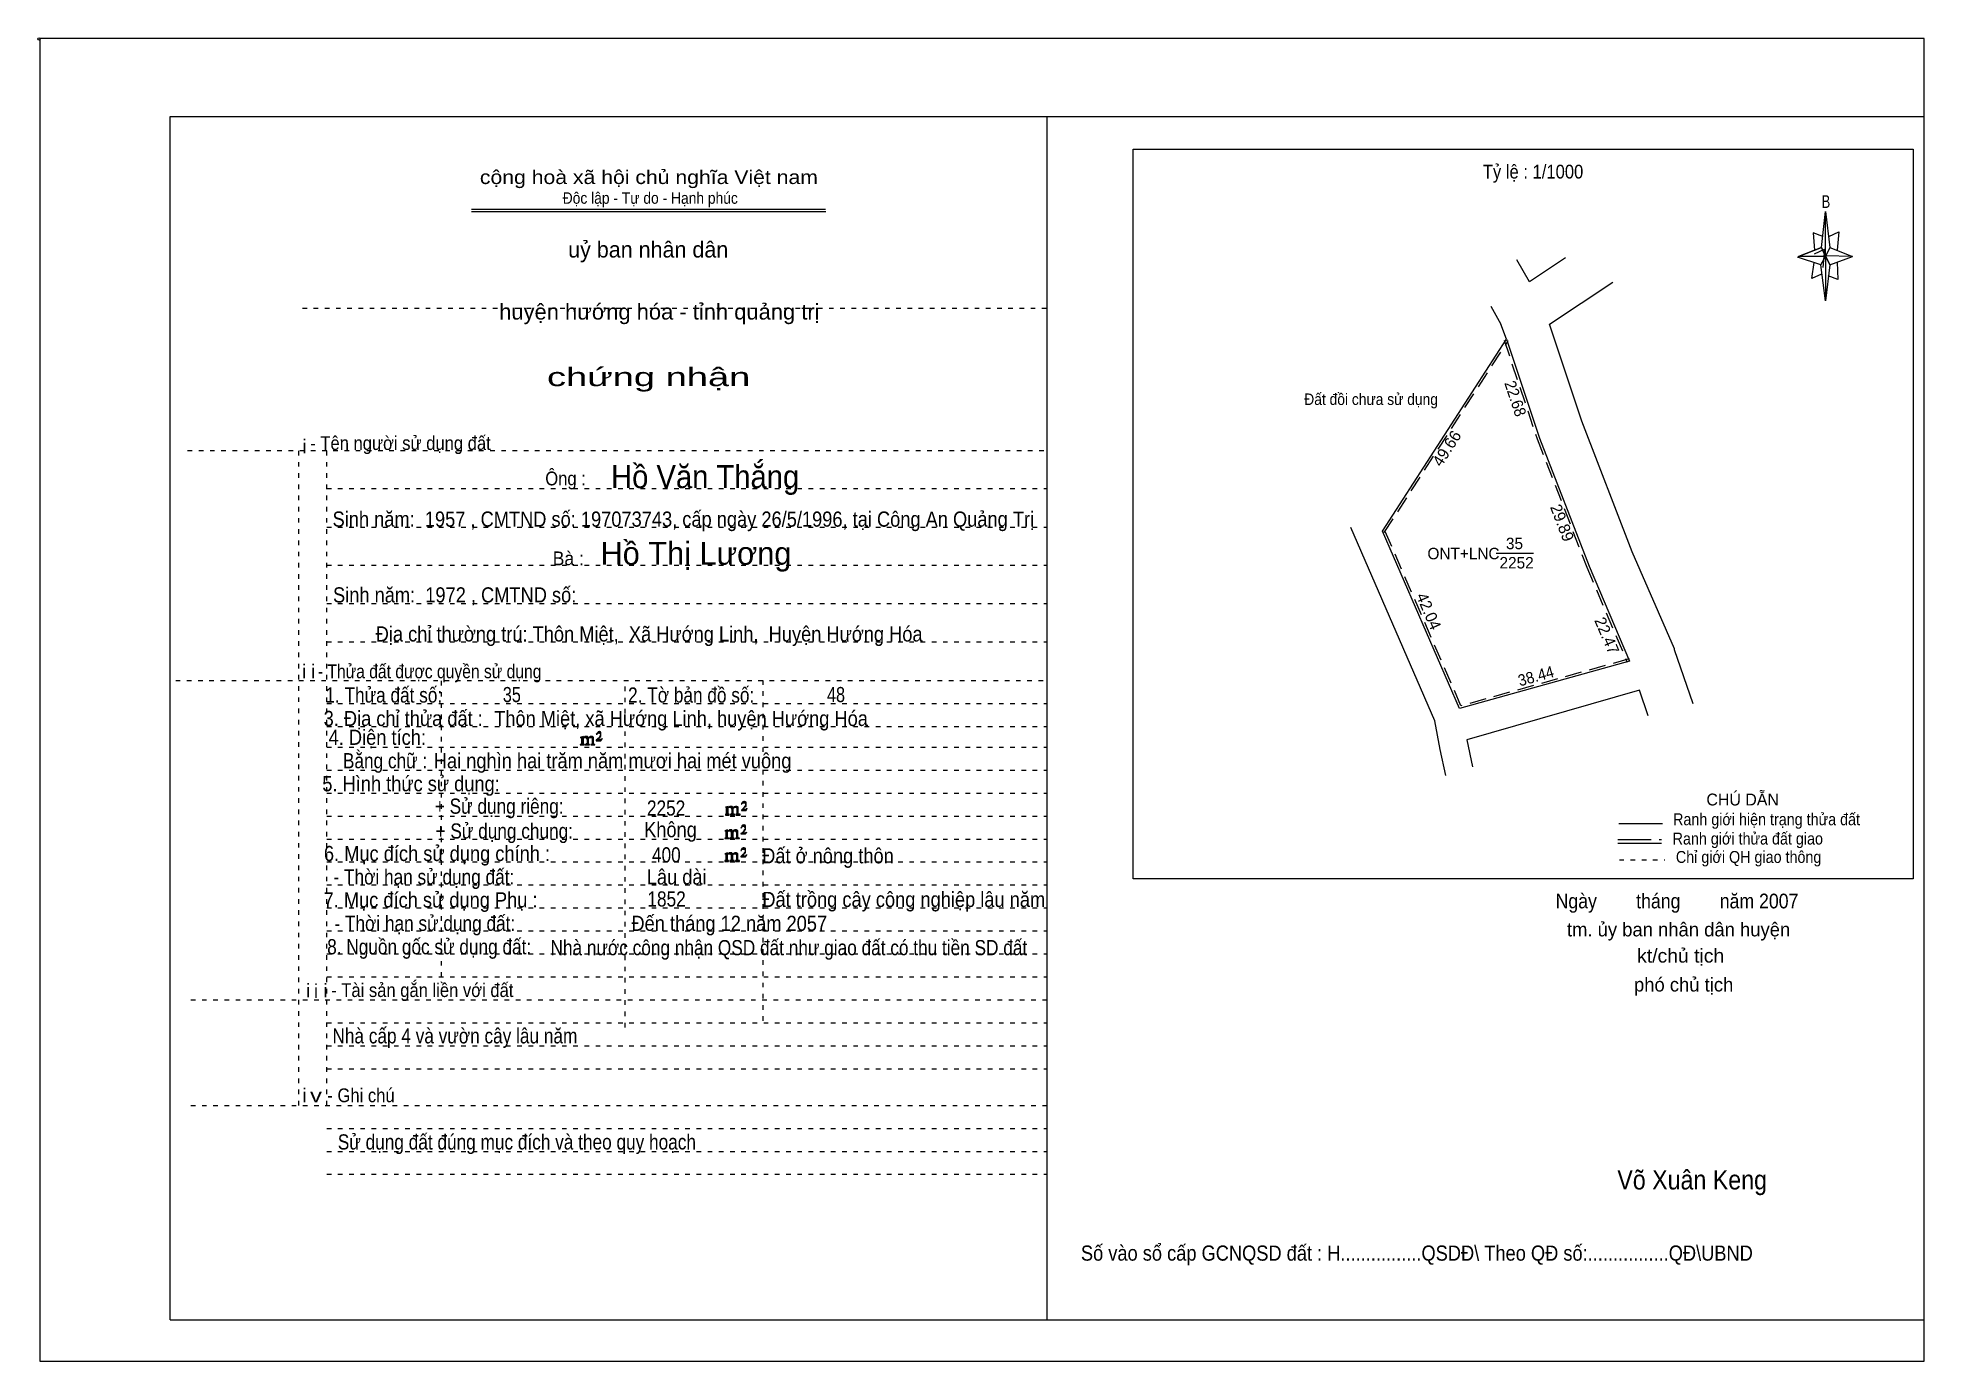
# Model space of a CAD drawing. Header units: centimetres. Extents: x -1.6 to 39.5, y -3.3 to 25.5.
import ezdxf
from ezdxf.enums import TextEntityAlignment as Align

# ---------------------------------------------------------------- set-up
doc = ezdxf.new("R2010")
doc.units = ezdxf.units.CM
doc.header["$LTSCALE"] = 0.12
for name, pattern in [('DOTTED', [1.5, 0.3, -1.2]), ('LONG_DASHED', [7.5, 6, -1.5]), ('MEDIUM_DASHED', [4.5, 3, -1.5])]:
    doc.linetypes.add(name, pattern=pattern)
for name, color, linetype, lineweight in [('1', 7, 'DOTTED', 13), ('10', 7, 'Continuous', 13), ('13', 7, 'Continuous', 13), ('4', 7, 'Continuous', 13), ('5', 7, 'Continuous', 13), ('50', 7, 'Continuous', 13)]:
    doc.layers.add(name, color=color, linetype=linetype, lineweight=lineweight)
doc.layers.add('30', color=7, linetype='Continuous')

msp = doc.modelspace()

# ---------------------------------------------------------------- hatches: boundary and pattern name
at = {"layer": '50'}
for points in [[(10.27, 10.13), (10.27, 10.12), (10.27, 10.11), (10.25, 10.11), (10.24, 10.11), (10.24, 10.1), (10.33, 10.1), (10.33, 10.11), (10.32, 10.11), (10.31, 10.11), (10.31, 10.12), (10.31, 10.13), (10.31, 10.24), (10.31, 10.25), (10.32, 10.26), (10.34, 10.26), (10.35, 10.26), (10.36, 10.26), (10.37, 10.25), (10.39, 10.22), (10.39, 10.13), (10.37, 10.12), (10.37, 10.11), (10.36, 10.11), (10.35, 10.11), (10.35, 10.1), (10.44, 10.1), (10.44, 10.11), (10.43, 10.11), (10.42, 10.11), (10.42, 10.12), (10.42, 10.13), (10.42, 10.24), (10.44, 10.26), (10.45, 10.26), (10.46, 10.26), (10.49, 10.26), (10.49, 10.25), (10.5, 10.24), (10.5, 10.22), (10.5, 10.13), (10.5, 10.12), (10.49, 10.11), (10.49, 10.11), (10.47, 10.11), (10.47, 10.1), (10.56, 10.1), (10.56, 10.11), (10.55, 10.11), (10.54, 10.11), (10.53, 10.12), (10.53, 10.13), (10.53, 10.2), (10.53, 10.25), (10.53, 10.26), (10.52, 10.27), (10.5, 10.28), (10.47, 10.28), (10.46, 10.28), (10.44, 10.27), (10.41, 10.25), (10.41, 10.26), (10.4, 10.28), (10.39, 10.28), (10.37, 10.28), (10.35, 10.28), (10.34, 10.28), (10.32, 10.26), (10.31, 10.26), (10.31, 10.25), (10.31, 10.25), (10.31, 10.26), (10.31, 10.28), (10.24, 10.26), (10.24, 10.26), (10.25, 10.26), (10.27, 10.25), (10.27, 10.24), (10.27, 10.23)], [(10.69, 10.19), (10.72, 10.24), (10.72, 10.24), (10.71, 10.22), (10.69, 10.22), (10.68, 10.22), (10.63, 10.22), (10.66, 10.26), (10.67, 10.27), (10.69, 10.28), (10.69, 10.3), (10.69, 10.32), (10.69, 10.34), (10.69, 10.35), (10.69, 10.37), (10.68, 10.38), (10.67, 10.38), (10.66, 10.39), (10.65, 10.39), (10.63, 10.38), (10.63, 10.38), (10.62, 10.37), (10.61, 10.35), (10.59, 10.33), (10.61, 10.33), (10.61, 10.35), (10.62, 10.35), (10.63, 10.36), (10.65, 10.36), (10.66, 10.36), (10.67, 10.35), (10.68, 10.35), (10.68, 10.32), (10.68, 10.3), (10.66, 10.28), (10.66, 10.26), (10.65, 10.25), (10.59, 10.2), (10.59, 10.19)], [(13.42, 8.61), (13.42, 8.6), (13.42, 8.59), (13.41, 8.59), (13.4, 8.59), (13.4, 8.57), (13.48, 8.57), (13.48, 8.59), (13.47, 8.59), (13.46, 8.59), (13.46, 8.6), (13.46, 8.61), (13.46, 8.72), (13.46, 8.73), (13.47, 8.74), (13.5, 8.74), (13.51, 8.74), (13.52, 8.74), (13.53, 8.73), (13.54, 8.69), (13.54, 8.61), (13.53, 8.6), (13.53, 8.59), (13.52, 8.59), (13.51, 8.59), (13.51, 8.57), (13.6, 8.57), (13.6, 8.59), (13.58, 8.59), (13.57, 8.59), (13.57, 8.6), (13.57, 8.61), (13.57, 8.72), (13.6, 8.74), (13.61, 8.74), (13.62, 8.74), (13.64, 8.74), (13.64, 8.73), (13.65, 8.72), (13.65, 8.69), (13.65, 8.61), (13.65, 8.6), (13.64, 8.59), (13.64, 8.59), (13.63, 8.59), (13.63, 8.57), (13.72, 8.57), (13.72, 8.59), (13.7, 8.59), (13.69, 8.59), (13.68, 8.6), (13.68, 8.61), (13.68, 8.68), (13.68, 8.73), (13.68, 8.74), (13.67, 8.75), (13.65, 8.76), (13.63, 8.76), (13.62, 8.76), (13.6, 8.75), (13.56, 8.73), (13.56, 8.74), (13.55, 8.76), (13.54, 8.76), (13.53, 8.76), (13.51, 8.76), (13.5, 8.76), (13.47, 8.74), (13.46, 8.74), (13.46, 8.73), (13.46, 8.73), (13.46, 8.74), (13.46, 8.76), (13.4, 8.74), (13.4, 8.74), (13.41, 8.74), (13.42, 8.73), (13.42, 8.72), (13.42, 8.71)], [(13.85, 8.67), (13.87, 8.72), (13.87, 8.72), (13.86, 8.69), (13.85, 8.69), (13.84, 8.69), (13.78, 8.69), (13.82, 8.74), (13.83, 8.75), (13.85, 8.76), (13.85, 8.78), (13.85, 8.79), (13.85, 8.82), (13.85, 8.83), (13.85, 8.85), (13.84, 8.86), (13.83, 8.86), (13.82, 8.87), (13.8, 8.87), (13.78, 8.86), (13.78, 8.86), (13.77, 8.85), (13.76, 8.83), (13.75, 8.81), (13.76, 8.81), (13.76, 8.83), (13.77, 8.83), (13.78, 8.84), (13.8, 8.84), (13.82, 8.84), (13.83, 8.83), (13.84, 8.83), (13.84, 8.79), (13.84, 8.78), (13.82, 8.76), (13.82, 8.74), (13.8, 8.73), (13.75, 8.68), (13.75, 8.67)], [(13.41, 8.09), (13.41, 8.08), (13.41, 8.07), (13.4, 8.07), (13.39, 8.07), (13.39, 8.06), (13.48, 8.06), (13.48, 8.07), (13.47, 8.07), (13.45, 8.07), (13.45, 8.08), (13.45, 8.09), (13.45, 8.2), (13.45, 8.21), (13.47, 8.23), (13.49, 8.23), (13.5, 8.23), (13.51, 8.23), (13.52, 8.21), (13.53, 8.18), (13.53, 8.09), (13.52, 8.08), (13.52, 8.07), (13.51, 8.07), (13.5, 8.07), (13.5, 8.06), (13.59, 8.06), (13.59, 8.07), (13.58, 8.07), (13.57, 8.07), (13.57, 8.08), (13.57, 8.09), (13.57, 8.2), (13.59, 8.23), (13.6, 8.23), (13.61, 8.23), (13.63, 8.23), (13.63, 8.21), (13.64, 8.2), (13.64, 8.18), (13.64, 8.09), (13.64, 8.08), (13.63, 8.07), (13.63, 8.07), (13.62, 8.07), (13.62, 8.06), (13.71, 8.06), (13.71, 8.07), (13.7, 8.07), (13.69, 8.07), (13.67, 8.08), (13.67, 8.09), (13.67, 8.17), (13.67, 8.21), (13.67, 8.23), (13.66, 8.24), (13.64, 8.25), (13.62, 8.25), (13.61, 8.25), (13.59, 8.24), (13.55, 8.21), (13.55, 8.23), (13.54, 8.25), (13.53, 8.25), (13.52, 8.25), (13.5, 8.25), (13.49, 8.25), (13.47, 8.23), (13.45, 8.23), (13.45, 8.21), (13.45, 8.21), (13.45, 8.23), (13.45, 8.25), (13.39, 8.23), (13.39, 8.23), (13.4, 8.23), (13.41, 8.21), (13.41, 8.2), (13.41, 8.19)], [(13.84, 8.16), (13.86, 8.2), (13.86, 8.2), (13.85, 8.18), (13.84, 8.18), (13.83, 8.18), (13.77, 8.18), (13.81, 8.23), (13.82, 8.24), (13.84, 8.25), (13.84, 8.27), (13.84, 8.28), (13.84, 8.3), (13.84, 8.31), (13.84, 8.34), (13.83, 8.35), (13.82, 8.35), (13.81, 8.36), (13.8, 8.36), (13.77, 8.35), (13.77, 8.35), (13.76, 8.34), (13.75, 8.31), (13.74, 8.29), (13.75, 8.29), (13.75, 8.31), (13.76, 8.31), (13.77, 8.33), (13.8, 8.33), (13.81, 8.33), (13.82, 8.31), (13.83, 8.31), (13.83, 8.28), (13.83, 8.27), (13.81, 8.25), (13.81, 8.23), (13.8, 8.21), (13.74, 8.17), (13.74, 8.16)], [(13.84, 7.66), (13.86, 7.71), (13.86, 7.71), (13.85, 7.68), (13.84, 7.68), (13.83, 7.68), (13.77, 7.68), (13.81, 7.73), (13.82, 7.74), (13.84, 7.75), (13.84, 7.77), (13.84, 7.78), (13.84, 7.81), (13.84, 7.82), (13.84, 7.84), (13.83, 7.85), (13.82, 7.85), (13.81, 7.86), (13.79, 7.86), (13.77, 7.85), (13.77, 7.85), (13.76, 7.84), (13.75, 7.82), (13.74, 7.8), (13.75, 7.8), (13.75, 7.82), (13.76, 7.82), (13.77, 7.83), (13.79, 7.83), (13.81, 7.83), (13.82, 7.82), (13.83, 7.82), (13.83, 7.78), (13.83, 7.77), (13.81, 7.75), (13.81, 7.73), (13.79, 7.72), (13.74, 7.67), (13.74, 7.66)], [(13.41, 7.6), (13.41, 7.59), (13.41, 7.58), (13.4, 7.58), (13.39, 7.58), (13.39, 7.56), (13.47, 7.56), (13.47, 7.58), (13.46, 7.58), (13.45, 7.58), (13.45, 7.59), (13.45, 7.6), (13.45, 7.71), (13.45, 7.72), (13.46, 7.73), (13.49, 7.73), (13.5, 7.73), (13.51, 7.73), (13.52, 7.72), (13.53, 7.68), (13.53, 7.6), (13.52, 7.59), (13.52, 7.58), (13.51, 7.58), (13.5, 7.58), (13.5, 7.56), (13.59, 7.56), (13.59, 7.58), (13.57, 7.58), (13.56, 7.58), (13.56, 7.59), (13.56, 7.6), (13.56, 7.71), (13.59, 7.73), (13.6, 7.73), (13.61, 7.73), (13.63, 7.73), (13.63, 7.72), (13.64, 7.71), (13.64, 7.68), (13.64, 7.6), (13.64, 7.59), (13.63, 7.58), (13.63, 7.58), (13.62, 7.58), (13.62, 7.56), (13.71, 7.56), (13.71, 7.58), (13.69, 7.58), (13.68, 7.58), (13.67, 7.59), (13.67, 7.6), (13.67, 7.67), (13.67, 7.72), (13.67, 7.73), (13.66, 7.74), (13.64, 7.75), (13.62, 7.75), (13.61, 7.75), (13.59, 7.74), (13.55, 7.72), (13.55, 7.73), (13.54, 7.75), (13.53, 7.75), (13.52, 7.75), (13.5, 7.75), (13.49, 7.75), (13.46, 7.73), (13.45, 7.73), (13.45, 7.72), (13.45, 7.72), (13.45, 7.73), (13.45, 7.75), (13.39, 7.73), (13.39, 7.73), (13.4, 7.73), (13.41, 7.72), (13.41, 7.71), (13.41, 7.7)]]:
    msp.add_hatch(color=256, dxfattribs=at).paths.add_polyline_path(points)

# ---------------------------------------------------------------- linework, layer by layer
at = {"layer": '1', "linetype": 'Continuous'}
for p, q in [((1.31, -2.42), (1.31, 23.78)), ((1.31, 23.78), (39.51, 23.78)), ((20.41, -2.42), (20.41, 23.78)), ((39.51, -2.42), (39.51, 23.78)), ((7.87, 21.76), (15.58, 21.76)), ((7.87, 21.71), (15.59, 21.71)), ((37.26, 20.55), (36.75, 20.72)), ((1.31, -2.42), (39.51, -2.42))]:
    msp.add_line(p, q, dxfattribs=at)
at = {"layer": '1'}
for p, q in [((4.19, 19.61), (20.41, 19.61)), ((1.69, 16.51), (20.41, 16.51)), ((4.11, 2.25), (4.11, 16.51)), ((4.72, 2.25), (4.72, 16.51)), ((4.72, 15.68), (20.41, 15.68)), ((4.72, 14.84), (20.41, 14.84)), ((4.72, 14.01), (20.41, 14.01)), ((4.72, 13.18), (20.41, 13.18)), ((4.72, 12.34), (20.41, 12.34)), ((1.43, 11.5), (20.41, 11.5)), ((7.22, 5.05), (7.22, 11.5)), ((11.22, 3.95), (11.22, 11.5)), ((14.22, 4.09), (14.22, 11.5)), ((4.72, 11), (20.41, 11)), ((4.72, 10.5), (20.41, 10.5)), ((4.72, 10.05), (20.41, 10.05)), ((4.72, 9.55), (20.41, 9.55)), ((4.72, 9.05), (20.41, 9.05)), ((4.72, 8.55), (20.41, 8.55)), ((4.72, 8.05), (20.41, 8.05)), ((4.72, 7.55), (20.41, 7.55)), ((4.72, 7.05), (20.41, 7.05)), ((4.72, 6.55), (20.41, 6.55)), ((4.72, 6.05), (20.41, 6.05)), ((4.72, 5.55), (20.41, 5.55)), ((4.72, 5.05), (20.41, 5.05)), ((1.76, 4.55), (20.41, 4.55)), ((4.72, 4.05), (20.41, 4.05)), ((4.72, 3.55), (20.41, 3.55)), ((4.72, 3.05), (20.41, 3.05)), ((1.76, 2.25), (20.41, 2.25)), ((4.72, 1.75), (20.41, 1.75)), ((4.72, 1.25), (20.41, 1.25)), ((4.72, 0.75), (20.41, 0.75))]:
    msp.add_line(p, q, dxfattribs=at)
at = {"layer": '1', "linetype": 'Continuous'}
msp.add_lwpolyline([(-1.53, -3.32), (39.51, -3.32), (39.51, 25.48), (-1.53, 25.48)], close=True, dxfattribs=at)
msp.add_lwpolyline([(37.27, 20.35), (37.06, 20.25), (37.11, 20.6)], dxfattribs=at)
at = {"layer": '10'}
for p, q in [((31.35, 19.26), (32.73, 20.17)), ((30.07, 19.65), (30.29, 19.26)), ((27.71, 14.75), (30.41, 18.93)), ((30.41, 18.93), (30.29, 19.26)), ((34.07, 12.19), (33.15, 14.3)), ((33.5, 10.73), (33.31, 11.29)), ((29.09, 9.43), (28.97, 10))]:
    msp.add_line(p, q, dxfattribs=at)
at = {"layer": '10', "linetype": 'MEDIUM_DASHED'}
msp.add_line((27.75, 14.72), (30.45, 18.9), dxfattribs=at)
at = {"layer": '10'}
for points in [[(31.7, 20.7), (30.91, 20.18), (30.64, 20.66)], [(30.41, 18.93), (31.13, 16.78), (32.21, 13.99), (33.09, 11.92)], [(33.15, 14.3), (32.05, 17.15), (31.35, 19.26)], [(28.97, 10), (28.85, 10.62), (27.02, 14.83)], [(33.09, 11.92), (29.39, 10.89), (27.71, 14.75)], [(34.48, 10.99), (34.07, 12.17), (34.07, 12.19)], [(33.31, 11.29), (29.55, 10.21), (29.67, 9.62)]]:
    msp.add_lwpolyline(points, dxfattribs=at)
at = {"layer": '10', "linetype": 'MEDIUM_DASHED'}
for points in [[(30.36, 18.91), (31.08, 16.76), (32.16, 13.97), (33.04, 11.9)], [(33.08, 11.97), (29.42, 10.95), (27.76, 14.77)]]:
    msp.add_lwpolyline(points, dxfattribs=at)
at = {"layer": '13'}
msp.add_line((30.19, 14.27), (31, 14.27), dxfattribs=at)
at = {"layer": '4'}
for p, q in [((32.86, 8.39), (33.81, 8.39)), ((32.84, 7.96), (33.79, 7.96))]:
    msp.add_line(p, q, dxfattribs=at)
at = {"layer": '4', "linetype": 'LONG_DASHED'}
msp.add_line((32.84, 8.04), (33.79, 8.04), dxfattribs=at)
at = {"layer": '4', "linetype": 'DOTTED'}
msp.add_line((32.87, 7.6), (33.86, 7.6), dxfattribs=at)
at = {"layer": '4'}
msp.add_lwpolyline([(22.28, 23.07), (39.27, 23.07), (39.27, 7.18), (22.28, 7.18)], close=True, dxfattribs=at)
msp.add_circle((-1.55, 25.47), 0.025, dxfattribs=at)
at = {"layer": '5'}
for p, q in [((37.27, 20.93), (37.36, 21.71)), ((37.45, 20.55), (37.36, 19.77)), ((37.45, 20.93), (37.95, 20.73)), ((37.61, 20.61), (37.63, 20.23)), ((37.63, 20.23), (37.42, 20.31))]:
    msp.add_line(p, q, dxfattribs=at)
for points in [[(37.36, 21.71), (37.45, 20.93), (37.36, 20.73)], [(37.36, 20.73), (36.77, 20.73), (37.27, 20.93), (37.45, 20.55), (37.95, 20.73), (37.36, 20.75)], [(37.36, 20.73), (37.36, 19.77), (37.26, 20.55)]]:
    msp.add_lwpolyline(points, close=True, dxfattribs=at)
for points in [[(37.3, 21.17), (37.09, 21.25), (37.12, 20.87)], [(37.43, 21.17), (37.65, 21.27), (37.61, 20.87)], [(37.36, 20.73), (37.27, 20.93), (36.77, 20.73)], [(37.12, 20.79), (37.34, 20.89), (37.3, 20.49)], [(37.36, 20.73), (37.45, 20.55), (37.95, 20.73)]]:
    msp.add_lwpolyline(points, dxfattribs=at)
at = {"layer": '50'}
for points in [[(10.27, 10.13), (10.27, 10.12), (10.27, 10.11), (10.25, 10.11), (10.24, 10.11), (10.24, 10.1), (10.33, 10.1), (10.33, 10.11), (10.32, 10.11), (10.31, 10.11), (10.31, 10.12), (10.31, 10.13), (10.31, 10.24), (10.31, 10.25), (10.32, 10.26), (10.34, 10.26), (10.35, 10.26), (10.36, 10.26), (10.37, 10.25), (10.39, 10.22), (10.39, 10.13), (10.37, 10.12), (10.37, 10.11), (10.36, 10.11), (10.35, 10.11), (10.35, 10.1), (10.44, 10.1), (10.44, 10.11), (10.43, 10.11), (10.42, 10.11), (10.42, 10.12), (10.42, 10.13), (10.42, 10.24), (10.44, 10.26), (10.45, 10.26), (10.46, 10.26), (10.49, 10.26), (10.49, 10.25), (10.5, 10.24), (10.5, 10.22), (10.5, 10.13), (10.5, 10.12), (10.49, 10.11), (10.49, 10.11), (10.47, 10.11), (10.47, 10.1), (10.56, 10.1), (10.56, 10.11), (10.55, 10.11), (10.54, 10.11), (10.53, 10.12), (10.53, 10.13), (10.53, 10.2), (10.53, 10.25), (10.53, 10.26), (10.52, 10.27), (10.5, 10.28), (10.47, 10.28), (10.46, 10.28), (10.44, 10.27), (10.41, 10.25), (10.41, 10.26), (10.4, 10.28), (10.39, 10.28), (10.37, 10.28), (10.35, 10.28), (10.34, 10.28), (10.32, 10.26), (10.31, 10.26), (10.31, 10.25), (10.31, 10.25), (10.31, 10.26), (10.31, 10.28), (10.24, 10.26), (10.24, 10.26), (10.25, 10.26), (10.27, 10.25), (10.27, 10.24), (10.27, 10.23)], [(10.69, 10.19), (10.72, 10.24), (10.72, 10.24), (10.71, 10.22), (10.69, 10.22), (10.68, 10.22), (10.63, 10.22), (10.66, 10.26), (10.67, 10.27), (10.69, 10.28), (10.69, 10.3), (10.69, 10.32), (10.69, 10.34), (10.69, 10.35), (10.69, 10.37), (10.68, 10.38), (10.67, 10.38), (10.66, 10.39), (10.65, 10.39), (10.63, 10.38), (10.63, 10.38), (10.62, 10.37), (10.61, 10.35), (10.59, 10.33), (10.61, 10.33), (10.61, 10.35), (10.62, 10.35), (10.63, 10.36), (10.65, 10.36), (10.66, 10.36), (10.67, 10.35), (10.68, 10.35), (10.68, 10.32), (10.68, 10.3), (10.66, 10.28), (10.66, 10.26), (10.65, 10.25), (10.59, 10.2), (10.59, 10.19)], [(13.42, 8.61), (13.42, 8.6), (13.42, 8.59), (13.41, 8.59), (13.4, 8.59), (13.4, 8.57), (13.48, 8.57), (13.48, 8.59), (13.47, 8.59), (13.46, 8.59), (13.46, 8.6), (13.46, 8.61), (13.46, 8.72), (13.46, 8.73), (13.47, 8.74), (13.5, 8.74), (13.51, 8.74), (13.52, 8.74), (13.53, 8.73), (13.54, 8.69), (13.54, 8.61), (13.53, 8.6), (13.53, 8.59), (13.52, 8.59), (13.51, 8.59), (13.51, 8.57), (13.6, 8.57), (13.6, 8.59), (13.58, 8.59), (13.57, 8.59), (13.57, 8.6), (13.57, 8.61), (13.57, 8.72), (13.6, 8.74), (13.61, 8.74), (13.62, 8.74), (13.64, 8.74), (13.64, 8.73), (13.65, 8.72), (13.65, 8.69), (13.65, 8.61), (13.65, 8.6), (13.64, 8.59), (13.64, 8.59), (13.63, 8.59), (13.63, 8.57), (13.72, 8.57), (13.72, 8.59), (13.7, 8.59), (13.69, 8.59), (13.68, 8.6), (13.68, 8.61), (13.68, 8.68), (13.68, 8.73), (13.68, 8.74), (13.67, 8.75), (13.65, 8.76), (13.63, 8.76), (13.62, 8.76), (13.6, 8.75), (13.56, 8.73), (13.56, 8.74), (13.55, 8.76), (13.54, 8.76), (13.53, 8.76), (13.51, 8.76), (13.5, 8.76), (13.47, 8.74), (13.46, 8.74), (13.46, 8.73), (13.46, 8.73), (13.46, 8.74), (13.46, 8.76), (13.4, 8.74), (13.4, 8.74), (13.41, 8.74), (13.42, 8.73), (13.42, 8.72), (13.42, 8.71)], [(13.85, 8.67), (13.87, 8.72), (13.87, 8.72), (13.86, 8.69), (13.85, 8.69), (13.84, 8.69), (13.78, 8.69), (13.82, 8.74), (13.83, 8.75), (13.85, 8.76), (13.85, 8.78), (13.85, 8.79), (13.85, 8.82), (13.85, 8.83), (13.85, 8.85), (13.84, 8.86), (13.83, 8.86), (13.82, 8.87), (13.8, 8.87), (13.78, 8.86), (13.78, 8.86), (13.77, 8.85), (13.76, 8.83), (13.75, 8.81), (13.76, 8.81), (13.76, 8.83), (13.77, 8.83), (13.78, 8.84), (13.8, 8.84), (13.82, 8.84), (13.83, 8.83), (13.84, 8.83), (13.84, 8.79), (13.84, 8.78), (13.82, 8.76), (13.82, 8.74), (13.8, 8.73), (13.75, 8.68), (13.75, 8.67)], [(13.41, 8.09), (13.41, 8.08), (13.41, 8.07), (13.4, 8.07), (13.39, 8.07), (13.39, 8.06), (13.48, 8.06), (13.48, 8.07), (13.47, 8.07), (13.45, 8.07), (13.45, 8.08), (13.45, 8.09), (13.45, 8.2), (13.45, 8.21), (13.47, 8.23), (13.49, 8.23), (13.5, 8.23), (13.51, 8.23), (13.52, 8.21), (13.53, 8.18), (13.53, 8.09), (13.52, 8.08), (13.52, 8.07), (13.51, 8.07), (13.5, 8.07), (13.5, 8.06), (13.59, 8.06), (13.59, 8.07), (13.58, 8.07), (13.57, 8.07), (13.57, 8.08), (13.57, 8.09), (13.57, 8.2), (13.59, 8.23), (13.6, 8.23), (13.61, 8.23), (13.63, 8.23), (13.63, 8.21), (13.64, 8.2), (13.64, 8.18), (13.64, 8.09), (13.64, 8.08), (13.63, 8.07), (13.63, 8.07), (13.62, 8.07), (13.62, 8.06), (13.71, 8.06), (13.71, 8.07), (13.7, 8.07), (13.69, 8.07), (13.67, 8.08), (13.67, 8.09), (13.67, 8.17), (13.67, 8.21), (13.67, 8.23), (13.66, 8.24), (13.64, 8.25), (13.62, 8.25), (13.61, 8.25), (13.59, 8.24), (13.55, 8.21), (13.55, 8.23), (13.54, 8.25), (13.53, 8.25), (13.52, 8.25), (13.5, 8.25), (13.49, 8.25), (13.47, 8.23), (13.45, 8.23), (13.45, 8.21), (13.45, 8.21), (13.45, 8.23), (13.45, 8.25), (13.39, 8.23), (13.39, 8.23), (13.4, 8.23), (13.41, 8.21), (13.41, 8.2), (13.41, 8.19)], [(13.84, 8.16), (13.86, 8.2), (13.86, 8.2), (13.85, 8.18), (13.84, 8.18), (13.83, 8.18), (13.77, 8.18), (13.81, 8.23), (13.82, 8.24), (13.84, 8.25), (13.84, 8.27), (13.84, 8.28), (13.84, 8.3), (13.84, 8.31), (13.84, 8.34), (13.83, 8.35), (13.82, 8.35), (13.81, 8.36), (13.8, 8.36), (13.77, 8.35), (13.77, 8.35), (13.76, 8.34), (13.75, 8.31), (13.74, 8.29), (13.75, 8.29), (13.75, 8.31), (13.76, 8.31), (13.77, 8.33), (13.8, 8.33), (13.81, 8.33), (13.82, 8.31), (13.83, 8.31), (13.83, 8.28), (13.83, 8.27), (13.81, 8.25), (13.81, 8.23), (13.8, 8.21), (13.74, 8.17), (13.74, 8.16)], [(13.84, 7.66), (13.86, 7.71), (13.86, 7.71), (13.85, 7.68), (13.84, 7.68), (13.83, 7.68), (13.77, 7.68), (13.81, 7.73), (13.82, 7.74), (13.84, 7.75), (13.84, 7.77), (13.84, 7.78), (13.84, 7.81), (13.84, 7.82), (13.84, 7.84), (13.83, 7.85), (13.82, 7.85), (13.81, 7.86), (13.79, 7.86), (13.77, 7.85), (13.77, 7.85), (13.76, 7.84), (13.75, 7.82), (13.74, 7.8), (13.75, 7.8), (13.75, 7.82), (13.76, 7.82), (13.77, 7.83), (13.79, 7.83), (13.81, 7.83), (13.82, 7.82), (13.83, 7.82), (13.83, 7.78), (13.83, 7.77), (13.81, 7.75), (13.81, 7.73), (13.79, 7.72), (13.74, 7.67), (13.74, 7.66)], [(13.41, 7.6), (13.41, 7.59), (13.41, 7.58), (13.4, 7.58), (13.39, 7.58), (13.39, 7.56), (13.47, 7.56), (13.47, 7.58), (13.46, 7.58), (13.45, 7.58), (13.45, 7.59), (13.45, 7.6), (13.45, 7.71), (13.45, 7.72), (13.46, 7.73), (13.49, 7.73), (13.5, 7.73), (13.51, 7.73), (13.52, 7.72), (13.53, 7.68), (13.53, 7.6), (13.52, 7.59), (13.52, 7.58), (13.51, 7.58), (13.5, 7.58), (13.5, 7.56), (13.59, 7.56), (13.59, 7.58), (13.57, 7.58), (13.56, 7.58), (13.56, 7.59), (13.56, 7.6), (13.56, 7.71), (13.59, 7.73), (13.6, 7.73), (13.61, 7.73), (13.63, 7.73), (13.63, 7.72), (13.64, 7.71), (13.64, 7.68), (13.64, 7.6), (13.64, 7.59), (13.63, 7.58), (13.63, 7.58), (13.62, 7.58), (13.62, 7.56), (13.71, 7.56), (13.71, 7.58), (13.69, 7.58), (13.68, 7.58), (13.67, 7.59), (13.67, 7.6), (13.67, 7.67), (13.67, 7.72), (13.67, 7.73), (13.66, 7.74), (13.64, 7.75), (13.62, 7.75), (13.61, 7.75), (13.59, 7.74), (13.55, 7.72), (13.55, 7.73), (13.54, 7.75), (13.53, 7.75), (13.52, 7.75), (13.5, 7.75), (13.49, 7.75), (13.46, 7.73), (13.45, 7.73), (13.45, 7.72), (13.45, 7.72), (13.45, 7.73), (13.45, 7.75), (13.39, 7.73), (13.39, 7.73), (13.4, 7.73), (13.41, 7.72), (13.41, 7.71), (13.41, 7.7)]]:
    msp.add_lwpolyline(points, close=True, dxfattribs=at)

# ---------------------------------------------------------------- texts
at = {"layer": '1'}
for s, height, width, p in [('cộng hoà xã hội chủ nghĩa Việt nam', 0.3, 1.15, (11.735, 22.31)), ('Độc lập - Tự do - Hạnh phúc', 0.25, 0.9, (11.765, 21.88)), ('chứng nhận', 0.4, 1.55, (11.73, 17.91)), ('- Tên người sử dụng đất', 0.3, 0.9, (6.325, 16.52)), ('- Thửa đất được quyền sử dụng', 0.3, 0.85, (6.96, 11.55)), ('- Tài sản gắn liền với đất ', 0.3, 0.9, (6.85, 4.61)), ('v', 0.3, 1.3, (4.485, 2.32)), ('- Ghi chú', 0.3, 0.9, (5.465, 2.32))]:
    msp.add_text(s, height=height, dxfattribs=dict(at, width=width)).set_placement(p, align=Align.CENTER)
for s, height, p in [('uỷ ban nhân dân', 0.35, (11.72, 20.71)), ('i', 0.3, (4.235, 16.45)), ('i', 0.3, (4.225, 11.55)), ('i', 0.3, (4.425, 11.55)), ('i', 0.3, (4.315, 4.6)), ('i', 0.3, (4.485, 4.59)), ('i', 0.3, (4.695, 4.6)), ('i', 0.3, (4.235, 2.32))]:
    msp.add_text(s, height=height, dxfattribs=at).set_placement(p, align=Align.CENTER)
at = {"layer": '10'}
for s, height, width, p in [('Tỷ lệ : 1/1000', 0.3, 0.9, (30.99, 22.43)), ('Đất đồi chưa sử dụng ', 0.25, 0.9, (27.505, 17.5)), ('Hồ Văn Thắng', 0.5, 0.95, (12.96, 15.69)), ('Võ Xuân Keng', 0.42, 0.9, (34.455, 0.42))]:
    msp.add_text(s, height=height, dxfattribs=dict(at, width=width)).set_placement(p, align=Align.CENTER)
msp.add_text('Hồ Thị Lương', height=0.5, dxfattribs=at).set_placement((12.76, 14.02), align=Align.CENTER)
msp.add_text('ONT+LNC', height=0.25, dxfattribs=at).set_placement((30.26, 14.14), align=Align.RIGHT)
for s, p in [('35', (30.4, 14.36)), ('2252', (30.26, 13.94))]:
    msp.add_text(s, height=0.25, dxfattribs=at).set_placement(p)
at = {"layer": '30', "width": 0.95}
for s, rotation, p in [('22.68', 288.483, (30.487, 17.6)), ('38.44', 15.605, (31.086, 11.478))]:
    msp.add_text(s, height=0.25, rotation=rotation, dxfattribs=at).set_placement(p, align=Align.CENTER)
at = {"layer": '30'}
for s, height, rotation, p in [('49.66', 0.25, 57.267, (29.216, 16.487)), ('29.89', 0.2499, 291.164, (31.507, 14.89)), ('42.04', 0.25, 293.345, (28.604, 12.96)), ('22.47', 0.25, 293.199, (32.483, 12.429))]:
    msp.add_text(s, height=height, rotation=rotation, dxfattribs=at).set_placement(p, align=Align.CENTER)
at = {"layer": '4'}
msp.add_text('CHÚ DẪN', height=0.2591, dxfattribs=at).set_placement((35.555, 8.78), align=Align.CENTER)
at = {"layer": '4', "width": 0.9}
for s, p in [('Ranh giới hiện trạng thửa đất', (36.075, 8.35)), ('Ranh giới thửa đất giao ', (35.71, 7.93)), ('Chỉ giới QH giao thông', (35.685, 7.53))]:
    msp.add_text(s, height=0.2591, dxfattribs=at).set_placement(p, align=Align.CENTER)
at = {"layer": '5', "width": 0.75}
msp.add_text('B', height=0.276, dxfattribs=at).set_placement((37.37, 21.79), align=Align.CENTER)
at = {"layer": '50'}
for s, height, width, p in [('  huyện hướng hóa - tỉnh quảng trị', 0.34, 1.05, (11.83, 19.36)), ('Ông :', 0.3, 0.9, (9.92, 15.75)), ('Sinh năm:  1957 , CMTND số: 197073743, cấp ngày 26/5/1996, tại Công An Quảng Trị', 0.33, 0.9, (12.485, 14.85)), ('Bà :', 0.3, 0.95, (9.98, 14.01)), ('Sinh năm:  1972 , CMTND số: ', 0.33, 0.9, (7.56, 13.2)), ('Địa chỉ thường trú: Thôn Miệt,  Xã Hướng Linh,  Huyện Hướng Hóa', 0.33, 0.9, (11.74, 12.35)), ('1. Thửa đất số:  ', 0.33, 0.85, (6.065, 11.02)), ('35', 0.33, 0.8, (8.75, 11.03)), ('2. Tờ bản đồ số:  ', 0.33, 0.85, (12.76, 11.02)), ('48', 0.33, 0.8, (15.81, 11.03)), ('3. Địa chỉ thửa đất : ', 0.33, 0.9, (6.44, 10.51)), ('Thôn Miệt, xã Hướng Linh, huyện Hướng Hóa', 0.33, 0.9, (12.435, 10.51)), ('4. Diện tích: ', 0.33, 0.9, (5.875, 10.1)), ('Bằng chữ :', 0.33, 0.85, (5.99, 9.59)), ('Hai nghìn hai trăm năm mươi hai mét vuông', 0.33, 0.9, (10.945, 9.59)), ('5. Hình thức sử dụng:', 0.33, 0.9, (6.555, 9.09)), ('+ Sử dụng riêng:', 0.33, 0.85, (8.475, 8.6)), ('2252', 0.33, 0.85, (12.11, 8.56)), ('+ Sử dụng chung:', 0.33, 0.85, (8.585, 8.06)), ('Không', 0.33, 0.9, (12.205, 8.09)), ('6. Mục đích sử dụng chính :', 0.33, 0.9, (7.12, 7.57)), ('400', 0.33, 0.85, (12.115, 7.54)), ('Đất ở nông thôn', 0.33, 0.9, (15.635, 7.52)), ('- Thời hạn sử dụng đất:', 0.33, 0.85, (6.835, 7.06)), ('Lâu dài', 0.33, 0.9, (12.34, 7.06)), ('7. Mục đích sử dụng Phụ :', 0.33, 0.9, (6.98, 6.56)), ('1852', 0.33, 0.85, (12.12, 6.58)), ('Đất trồng cây công nghiệp lâu năm', 0.33, 0.9, (17.285, 6.57)), ('Ngày        tháng        năm 2007', 0.32, 0.9, (34.125, 6.54)), ('- Thời hạn sử dụng đất:', 0.33, 0.85, (6.855, 6.05)), ('Đến tháng 12 năm 2057', 0.33, 0.9, (13.485, 6.05)), ('8. Nguồn gốc sử dụng đất:', 0.33, 0.85, (6.95, 5.54)), ('Nhà nước công nhận QSD đất như giao đất có thu tiền SD đất ', 0.33, 0.85, (14.835, 5.52)), ('kt/chủ tịch', 0.3, 1.05, (34.205, 5.36)), ('Nhà cấp 4 và vườn cây lâu năm', 0.33, 0.85, (7.51, 3.6)), ('Sử dụng đất đúng mục đích và theo quy hoạch', 0.33, 0.85, (8.86, 1.29)), ('Số vào sổ cấp GCNQSD đất : H................QSDĐ\\ Theo QĐ số:................QĐ\\UBND', 0.33, 0.9, (28.46, -1.13))]:
    msp.add_text(s, height=height, dxfattribs=dict(at, width=width)).set_placement(p, align=Align.CENTER)
for s, p in [('tm. ủy ban nhân dân huyện ', (34.215, 5.93)), ('phó chủ tịch', (34.27, 4.73))]:
    msp.add_text(s, height=0.3, dxfattribs=at).set_placement(p, align=Align.CENTER)

doc.saveas('drawing.dxf')
